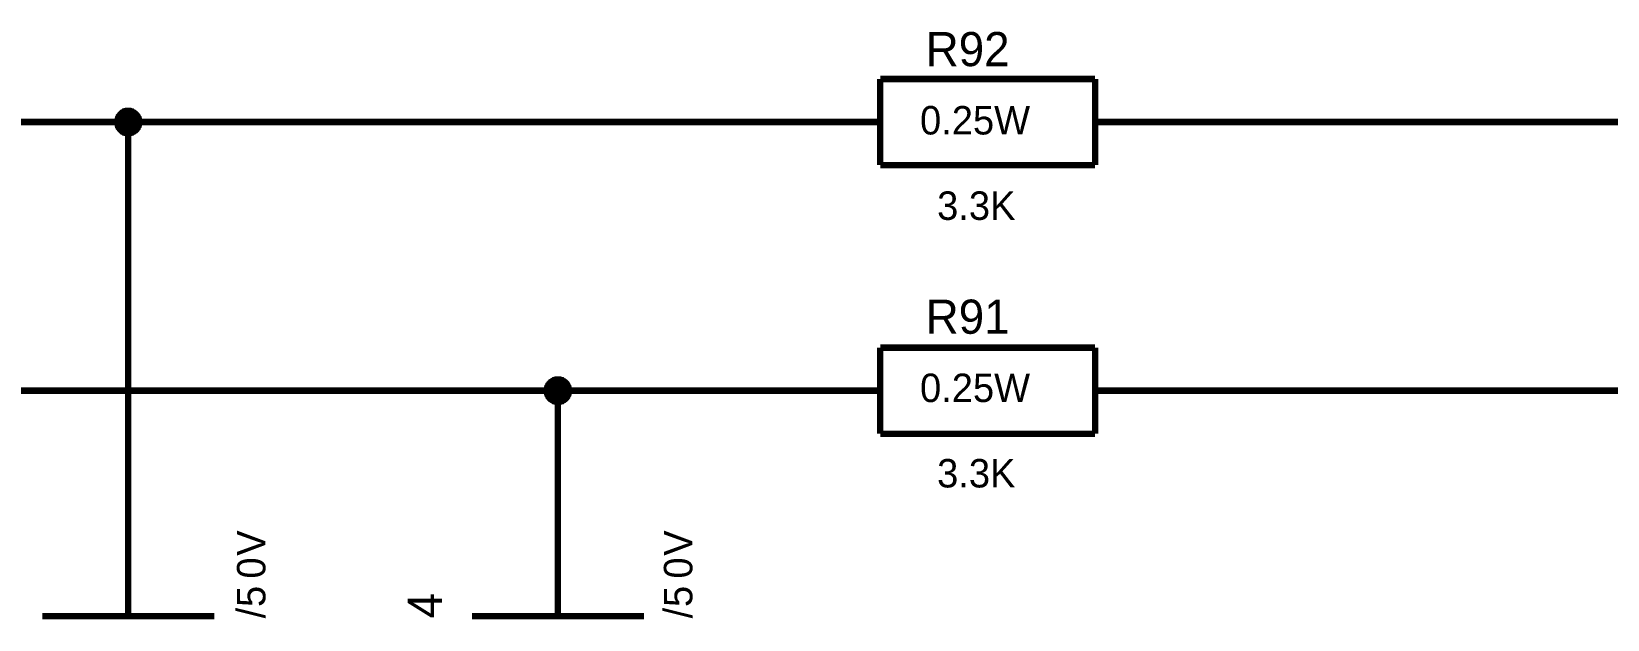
# Model space of a CAD drawing. Header units: millimetres. Extents: x 0 to 420, y 0 to 297.
# Drawn here: x 113.1 to 186.4, y 46.8 to 74.2 of the extents above; entities that cross this region are included whole.
import ezdxf

# ---------------------------------------------------------------- set-up
doc = ezdxf.new("R2010")
doc.units = ezdxf.units.MM
doc.layers.add('Sheet', color=255, linetype='Continuous')

msp = doc.modelspace()

# ---------------------------------------------------------------- linework, layer by layer
at = {"layer": 'Sheet'}
for points, const_width in [([(152.535, 71.998), (152.535, 67.991)], 0.3), ([(152.535, 71.998), (162.532, 71.998)], 0.3), ([(162.532, 71.998), (162.532, 67.991)], 0.3), ([(117.049, 69.994), (117.049, 70.027), (117.049, 70.044), (117.049, 70.077), (117.066, 70.094), (117.066, 70.127), (117.066, 70.143), (117.082, 70.177), (117.082, 70.193), (117.099, 70.21), (117.115, 70.243), (117.115, 70.259), (117.132, 70.276), (117.148, 70.292), (117.165, 70.326), (117.182, 70.342), (117.198, 70.359), (117.215, 70.375), (117.231, 70.392), (117.248, 70.408), (117.264, 70.425), (117.281, 70.425), (117.314, 70.441), (117.331, 70.458), (117.347, 70.475), (117.38, 70.475), (117.397, 70.491), (117.413, 70.491), (117.446, 70.491), (117.463, 70.508), (117.496, 70.508), (117.513, 70.508), (117.546, 70.508)], 0.3), ([(117.049, 69.994), (117.049, 70.027), (117.049, 70.044), (117.049, 70.077), (117.066, 70.094), (117.066, 70.127), (117.066, 70.143), (117.082, 70.177), (117.082, 70.193), (117.099, 70.21), (117.115, 70.243), (117.115, 70.259), (117.132, 70.276), (117.148, 70.292), (117.165, 70.326), (117.182, 70.342), (117.198, 70.359), (117.215, 70.375), (117.231, 70.392), (117.248, 70.408), (117.264, 70.425), (117.281, 70.425), (117.314, 70.441), (117.331, 70.458), (117.347, 70.475), (117.38, 70.475), (117.397, 70.491), (117.413, 70.491), (117.446, 70.491), (117.463, 70.508), (117.496, 70.508), (117.513, 70.508), (117.546, 70.508)], 0.3), ([(117.049, 69.994), (117.049, 70.027), (117.049, 70.044), (117.049, 70.077), (117.066, 70.094), (117.066, 70.127), (117.066, 70.143), (117.082, 70.177), (117.082, 70.193), (117.099, 70.21), (117.115, 70.243), (117.115, 70.259), (117.132, 70.276), (117.148, 70.292), (117.165, 70.326), (117.182, 70.342), (117.198, 70.359), (117.215, 70.375), (117.231, 70.392), (117.248, 70.408), (117.264, 70.425), (117.281, 70.425), (117.314, 70.441), (117.331, 70.458), (117.347, 70.475), (117.38, 70.475), (117.397, 70.491), (117.413, 70.491), (117.446, 70.491), (117.463, 70.508), (117.496, 70.508), (117.513, 70.508), (117.546, 70.508)], 0.3), ([(117.049, 69.994), (117.049, 70.027), (117.049, 70.044), (117.049, 70.077), (117.066, 70.094), (117.066, 70.127), (117.066, 70.143), (117.082, 70.177), (117.082, 70.193), (117.099, 70.21), (117.115, 70.243), (117.115, 70.259), (117.132, 70.276), (117.148, 70.292), (117.165, 70.326), (117.182, 70.342), (117.198, 70.359), (117.215, 70.375), (117.231, 70.392), (117.248, 70.408), (117.264, 70.425), (117.281, 70.425), (117.314, 70.441), (117.331, 70.458), (117.347, 70.475), (117.38, 70.475), (117.397, 70.491), (117.413, 70.491), (117.446, 70.491), (117.463, 70.508), (117.496, 70.508), (117.513, 70.508), (117.546, 70.508)], 0.3), ([(117.049, 69.994), (117.049, 70.027), (117.049, 70.044), (117.049, 70.077), (117.066, 70.094), (117.066, 70.127), (117.066, 70.143), (117.082, 70.177), (117.082, 70.193), (117.099, 70.21), (117.115, 70.243), (117.115, 70.259), (117.132, 70.276), (117.148, 70.292), (117.165, 70.326), (117.182, 70.342), (117.198, 70.359), (117.215, 70.375), (117.231, 70.392), (117.248, 70.408), (117.264, 70.425), (117.281, 70.425), (117.314, 70.441), (117.331, 70.458), (117.347, 70.475), (117.38, 70.475), (117.397, 70.491), (117.413, 70.491), (117.446, 70.491), (117.463, 70.508), (117.496, 70.508), (117.513, 70.508), (117.546, 70.508)], 0.0991), ([(117.049, 69.994), (117.049, 70.027), (117.049, 70.044), (117.049, 70.077), (117.066, 70.094), (117.066, 70.127), (117.066, 70.143), (117.082, 70.177), (117.082, 70.193), (117.099, 70.21), (117.115, 70.243), (117.115, 70.259), (117.132, 70.276), (117.148, 70.292), (117.165, 70.326), (117.182, 70.342), (117.198, 70.359), (117.215, 70.375), (117.231, 70.392), (117.248, 70.408), (117.264, 70.425), (117.281, 70.425), (117.314, 70.441), (117.331, 70.458), (117.347, 70.475), (117.38, 70.475), (117.397, 70.491), (117.413, 70.491), (117.446, 70.491), (117.463, 70.508), (117.496, 70.508), (117.513, 70.508), (117.546, 70.508)], 0.0991), ([(117.049, 69.994), (117.049, 70.027), (117.049, 70.044), (117.049, 70.077), (117.066, 70.094), (117.066, 70.127), (117.066, 70.143), (117.082, 70.177), (117.082, 70.193), (117.099, 70.21), (117.115, 70.243), (117.115, 70.259), (117.132, 70.276), (117.148, 70.292), (117.165, 70.326), (117.182, 70.342), (117.198, 70.359), (117.215, 70.375), (117.231, 70.392), (117.248, 70.408), (117.264, 70.425), (117.281, 70.425), (117.314, 70.441), (117.331, 70.458), (117.347, 70.475), (117.38, 70.475), (117.397, 70.491), (117.413, 70.491), (117.446, 70.491), (117.463, 70.508), (117.496, 70.508), (117.513, 70.508), (117.546, 70.508)], 0.0991), ([(117.049, 69.994), (117.049, 70.027), (117.049, 70.044), (117.049, 70.077), (117.066, 70.094), (117.066, 70.127), (117.066, 70.143), (117.082, 70.177), (117.082, 70.193), (117.099, 70.21), (117.115, 70.243), (117.115, 70.259), (117.132, 70.276), (117.148, 70.292), (117.165, 70.326), (117.182, 70.342), (117.198, 70.359), (117.215, 70.375), (117.231, 70.392), (117.248, 70.408), (117.264, 70.425), (117.281, 70.425), (117.314, 70.441), (117.331, 70.458), (117.347, 70.475), (117.38, 70.475), (117.397, 70.491), (117.413, 70.491), (117.446, 70.491), (117.463, 70.508), (117.496, 70.508), (117.513, 70.508), (117.546, 70.508)], 0.0991), ([(117.546, 70.508), (117.546, 70.508)], 0.3), ([(117.546, 70.508), (117.579, 70.508), (117.595, 70.508), (117.628, 70.508), (117.645, 70.491), (117.678, 70.491), (117.695, 70.491), (117.728, 70.475), (117.744, 70.475), (117.761, 70.458), (117.794, 70.441), (117.811, 70.425), (117.827, 70.425), (117.844, 70.408), (117.877, 70.392), (117.893, 70.375), (117.91, 70.359), (117.926, 70.342), (117.943, 70.326), (117.959, 70.292), (117.976, 70.276), (117.976, 70.259), (117.993, 70.243), (118.009, 70.21), (118.026, 70.193), (118.026, 70.177), (118.042, 70.143), (118.042, 70.127), (118.042, 70.094), (118.059, 70.077), (118.059, 70.044), (118.059, 70.027), (118.059, 69.994)], 0.3), ([(117.546, 70.508), (117.546, 70.508)], 0.3), ([(117.546, 70.508), (117.579, 70.508), (117.595, 70.508), (117.628, 70.508), (117.645, 70.491), (117.678, 70.491), (117.695, 70.491), (117.728, 70.475), (117.744, 70.475), (117.761, 70.458), (117.794, 70.441), (117.811, 70.425), (117.827, 70.425), (117.844, 70.408), (117.877, 70.392), (117.893, 70.375), (117.91, 70.359), (117.926, 70.342), (117.943, 70.326), (117.959, 70.292), (117.976, 70.276), (117.976, 70.259), (117.993, 70.243), (118.009, 70.21), (118.026, 70.193), (118.026, 70.177), (118.042, 70.143), (118.042, 70.127), (118.042, 70.094), (118.059, 70.077), (118.059, 70.044), (118.059, 70.027), (118.059, 69.994)], 0.3), ([(117.546, 70.508), (117.546, 70.508)], 0.3), ([(117.546, 70.508), (117.579, 70.508), (117.595, 70.508), (117.628, 70.508), (117.645, 70.491), (117.678, 70.491), (117.695, 70.491), (117.728, 70.475), (117.744, 70.475), (117.761, 70.458), (117.794, 70.441), (117.811, 70.425), (117.827, 70.425), (117.844, 70.408), (117.877, 70.392), (117.893, 70.375), (117.91, 70.359), (117.926, 70.342), (117.943, 70.326), (117.959, 70.292), (117.976, 70.276), (117.976, 70.259), (117.993, 70.243), (118.009, 70.21), (118.026, 70.193), (118.026, 70.177), (118.042, 70.143), (118.042, 70.127), (118.042, 70.094), (118.059, 70.077), (118.059, 70.044), (118.059, 70.027), (118.059, 69.994)], 0.3), ([(117.546, 70.508), (117.546, 70.508)], 0.3), ([(117.546, 70.508), (117.579, 70.508), (117.595, 70.508), (117.628, 70.508), (117.645, 70.491), (117.678, 70.491), (117.695, 70.491), (117.728, 70.475), (117.744, 70.475), (117.761, 70.458), (117.794, 70.441), (117.811, 70.425), (117.827, 70.425), (117.844, 70.408), (117.877, 70.392), (117.893, 70.375), (117.91, 70.359), (117.926, 70.342), (117.943, 70.326), (117.959, 70.292), (117.976, 70.276), (117.976, 70.259), (117.993, 70.243), (118.009, 70.21), (118.026, 70.193), (118.026, 70.177), (118.042, 70.143), (118.042, 70.127), (118.042, 70.094), (118.059, 70.077), (118.059, 70.044), (118.059, 70.027), (118.059, 69.994)], 0.3), ([(117.546, 70.508), (117.546, 70.508)], 0.0991), ([(117.546, 70.508), (117.579, 70.508), (117.595, 70.508), (117.628, 70.508), (117.645, 70.491), (117.678, 70.491), (117.695, 70.491), (117.728, 70.475), (117.744, 70.475), (117.761, 70.458), (117.794, 70.441), (117.811, 70.425), (117.827, 70.425), (117.844, 70.408), (117.877, 70.392), (117.893, 70.375), (117.91, 70.359), (117.926, 70.342), (117.943, 70.326), (117.959, 70.292), (117.976, 70.276), (117.976, 70.259), (117.993, 70.243), (118.009, 70.21), (118.026, 70.193), (118.026, 70.177), (118.042, 70.143), (118.042, 70.127), (118.042, 70.094), (118.059, 70.077), (118.059, 70.044), (118.059, 70.027), (118.059, 69.994)], 0.0991), ([(117.546, 70.508), (117.546, 70.508)], 0.0991), ([(117.546, 70.508), (117.579, 70.508), (117.595, 70.508), (117.628, 70.508), (117.645, 70.491), (117.678, 70.491), (117.695, 70.491), (117.728, 70.475), (117.744, 70.475), (117.761, 70.458), (117.794, 70.441), (117.811, 70.425), (117.827, 70.425), (117.844, 70.408), (117.877, 70.392), (117.893, 70.375), (117.91, 70.359), (117.926, 70.342), (117.943, 70.326), (117.959, 70.292), (117.976, 70.276), (117.976, 70.259), (117.993, 70.243), (118.009, 70.21), (118.026, 70.193), (118.026, 70.177), (118.042, 70.143), (118.042, 70.127), (118.042, 70.094), (118.059, 70.077), (118.059, 70.044), (118.059, 70.027), (118.059, 69.994)], 0.0991), ([(117.546, 70.508), (117.546, 70.508)], 0.0991), ([(117.546, 70.508), (117.579, 70.508), (117.595, 70.508), (117.628, 70.508), (117.645, 70.491), (117.678, 70.491), (117.695, 70.491), (117.728, 70.475), (117.744, 70.475), (117.761, 70.458), (117.794, 70.441), (117.811, 70.425), (117.827, 70.425), (117.844, 70.408), (117.877, 70.392), (117.893, 70.375), (117.91, 70.359), (117.926, 70.342), (117.943, 70.326), (117.959, 70.292), (117.976, 70.276), (117.976, 70.259), (117.993, 70.243), (118.009, 70.21), (118.026, 70.193), (118.026, 70.177), (118.042, 70.143), (118.042, 70.127), (118.042, 70.094), (118.059, 70.077), (118.059, 70.044), (118.059, 70.027), (118.059, 69.994)], 0.0991), ([(117.546, 70.508), (117.546, 70.508)], 0.0991), ([(117.546, 70.508), (117.579, 70.508), (117.595, 70.508), (117.628, 70.508), (117.645, 70.491), (117.678, 70.491), (117.695, 70.491), (117.728, 70.475), (117.744, 70.475), (117.761, 70.458), (117.794, 70.441), (117.811, 70.425), (117.827, 70.425), (117.844, 70.408), (117.877, 70.392), (117.893, 70.375), (117.91, 70.359), (117.926, 70.342), (117.943, 70.326), (117.959, 70.292), (117.976, 70.276), (117.976, 70.259), (117.993, 70.243), (118.009, 70.21), (118.026, 70.193), (118.026, 70.177), (118.042, 70.143), (118.042, 70.127), (118.042, 70.094), (118.059, 70.077), (118.059, 70.044), (118.059, 70.027), (118.059, 69.994)], 0.0991), ([(72.576, 69.994), (117.546, 69.994), (117.546, 49.991)], 0.3), ([(117.546, 69.481), (117.513, 69.481), (117.496, 69.481), (117.463, 69.481), (117.446, 69.498), (117.413, 69.498), (117.397, 69.498), (117.38, 69.514), (117.347, 69.514), (117.331, 69.531), (117.314, 69.547), (117.281, 69.564), (117.264, 69.564), (117.248, 69.58), (117.231, 69.597), (117.215, 69.614), (117.198, 69.63), (117.182, 69.647), (117.165, 69.663), (117.148, 69.696), (117.132, 69.713), (117.115, 69.729), (117.115, 69.746), (117.099, 69.779), (117.082, 69.796), (117.082, 69.812), (117.066, 69.845), (117.066, 69.862), (117.066, 69.895), (117.049, 69.912), (117.049, 69.945), (117.049, 69.961), (117.049, 69.994)], 0.3), ([(117.049, 69.994), (117.049, 69.994)], 0.3), ([(117.546, 69.481), (117.513, 69.481), (117.496, 69.481), (117.463, 69.481), (117.446, 69.498), (117.413, 69.498), (117.397, 69.498), (117.38, 69.514), (117.347, 69.514), (117.331, 69.531), (117.314, 69.547), (117.281, 69.564), (117.264, 69.564), (117.248, 69.58), (117.231, 69.597), (117.215, 69.614), (117.198, 69.63), (117.182, 69.647), (117.165, 69.663), (117.148, 69.696), (117.132, 69.713), (117.115, 69.729), (117.115, 69.746), (117.099, 69.779), (117.082, 69.796), (117.082, 69.812), (117.066, 69.845), (117.066, 69.862), (117.066, 69.895), (117.049, 69.912), (117.049, 69.945), (117.049, 69.961), (117.049, 69.994)], 0.3), ([(117.049, 69.994), (117.049, 69.994)], 0.3), ([(117.546, 69.481), (117.513, 69.481), (117.496, 69.481), (117.463, 69.481), (117.446, 69.498), (117.413, 69.498), (117.397, 69.498), (117.38, 69.514), (117.347, 69.514), (117.331, 69.531), (117.314, 69.547), (117.281, 69.564), (117.264, 69.564), (117.248, 69.58), (117.231, 69.597), (117.215, 69.614), (117.198, 69.63), (117.182, 69.647), (117.165, 69.663), (117.148, 69.696), (117.132, 69.713), (117.115, 69.729), (117.115, 69.746), (117.099, 69.779), (117.082, 69.796), (117.082, 69.812), (117.066, 69.845), (117.066, 69.862), (117.066, 69.895), (117.049, 69.912), (117.049, 69.945), (117.049, 69.961), (117.049, 69.994)], 0.3), ([(117.049, 69.994), (117.049, 69.994)], 0.3), ([(117.546, 69.481), (117.513, 69.481), (117.496, 69.481), (117.463, 69.481), (117.446, 69.498), (117.413, 69.498), (117.397, 69.498), (117.38, 69.514), (117.347, 69.514), (117.331, 69.531), (117.314, 69.547), (117.281, 69.564), (117.264, 69.564), (117.248, 69.58), (117.231, 69.597), (117.215, 69.614), (117.198, 69.63), (117.182, 69.647), (117.165, 69.663), (117.148, 69.696), (117.132, 69.713), (117.115, 69.729), (117.115, 69.746), (117.099, 69.779), (117.082, 69.796), (117.082, 69.812), (117.066, 69.845), (117.066, 69.862), (117.066, 69.895), (117.049, 69.912), (117.049, 69.945), (117.049, 69.961), (117.049, 69.994)], 0.3), ([(117.049, 69.994), (117.049, 69.994)], 0.3), ([(117.546, 69.481), (117.513, 69.481), (117.496, 69.481), (117.463, 69.481), (117.446, 69.498), (117.413, 69.498), (117.397, 69.498), (117.38, 69.514), (117.347, 69.514), (117.331, 69.531), (117.314, 69.547), (117.281, 69.564), (117.264, 69.564), (117.248, 69.58), (117.231, 69.597), (117.215, 69.614), (117.198, 69.63), (117.182, 69.647), (117.165, 69.663), (117.148, 69.696), (117.132, 69.713), (117.115, 69.729), (117.115, 69.746), (117.099, 69.779), (117.082, 69.796), (117.082, 69.812), (117.066, 69.845), (117.066, 69.862), (117.066, 69.895), (117.049, 69.912), (117.049, 69.945), (117.049, 69.961), (117.049, 69.994)], 0.0991), ([(117.049, 69.994), (117.049, 69.994)], 0.0991), ([(117.546, 69.481), (117.513, 69.481), (117.496, 69.481), (117.463, 69.481), (117.446, 69.498), (117.413, 69.498), (117.397, 69.498), (117.38, 69.514), (117.347, 69.514), (117.331, 69.531), (117.314, 69.547), (117.281, 69.564), (117.264, 69.564), (117.248, 69.58), (117.231, 69.597), (117.215, 69.614), (117.198, 69.63), (117.182, 69.647), (117.165, 69.663), (117.148, 69.696), (117.132, 69.713), (117.115, 69.729), (117.115, 69.746), (117.099, 69.779), (117.082, 69.796), (117.082, 69.812), (117.066, 69.845), (117.066, 69.862), (117.066, 69.895), (117.049, 69.912), (117.049, 69.945), (117.049, 69.961), (117.049, 69.994)], 0.0991), ([(117.049, 69.994), (117.049, 69.994)], 0.0991), ([(117.546, 69.481), (117.513, 69.481), (117.496, 69.481), (117.463, 69.481), (117.446, 69.498), (117.413, 69.498), (117.397, 69.498), (117.38, 69.514), (117.347, 69.514), (117.331, 69.531), (117.314, 69.547), (117.281, 69.564), (117.264, 69.564), (117.248, 69.58), (117.231, 69.597), (117.215, 69.614), (117.198, 69.63), (117.182, 69.647), (117.165, 69.663), (117.148, 69.696), (117.132, 69.713), (117.115, 69.729), (117.115, 69.746), (117.099, 69.779), (117.082, 69.796), (117.082, 69.812), (117.066, 69.845), (117.066, 69.862), (117.066, 69.895), (117.049, 69.912), (117.049, 69.945), (117.049, 69.961), (117.049, 69.994)], 0.0991), ([(117.049, 69.994), (117.049, 69.994)], 0.0991), ([(117.546, 69.481), (117.513, 69.481), (117.496, 69.481), (117.463, 69.481), (117.446, 69.498), (117.413, 69.498), (117.397, 69.498), (117.38, 69.514), (117.347, 69.514), (117.331, 69.531), (117.314, 69.547), (117.281, 69.564), (117.264, 69.564), (117.248, 69.58), (117.231, 69.597), (117.215, 69.614), (117.198, 69.63), (117.182, 69.647), (117.165, 69.663), (117.148, 69.696), (117.132, 69.713), (117.115, 69.729), (117.115, 69.746), (117.099, 69.779), (117.082, 69.796), (117.082, 69.812), (117.066, 69.845), (117.066, 69.862), (117.066, 69.895), (117.049, 69.912), (117.049, 69.945), (117.049, 69.961), (117.049, 69.994)], 0.0991), ([(117.049, 69.994), (117.049, 69.994)], 0.0991), ([(118.059, 69.994), (118.059, 69.961), (118.059, 69.945), (118.059, 69.912), (118.042, 69.895), (118.042, 69.862), (118.042, 69.845), (118.026, 69.812), (118.026, 69.796), (118.009, 69.779), (117.993, 69.746), (117.976, 69.729), (117.976, 69.713), (117.959, 69.696), (117.943, 69.663), (117.926, 69.647), (117.91, 69.63), (117.893, 69.614), (117.877, 69.597), (117.844, 69.58), (117.827, 69.564), (117.811, 69.564), (117.794, 69.547), (117.761, 69.531), (117.744, 69.514), (117.728, 69.514), (117.695, 69.498), (117.678, 69.498), (117.645, 69.498), (117.628, 69.481), (117.595, 69.481), (117.579, 69.481), (117.546, 69.481)], 0.3), ([(150.035, 69.994), (117.546, 69.994)], 0.3), ([(118.059, 69.994), (118.059, 69.961), (118.059, 69.945), (118.059, 69.912), (118.042, 69.895), (118.042, 69.862), (118.042, 69.845), (118.026, 69.812), (118.026, 69.796), (118.009, 69.779), (117.993, 69.746), (117.976, 69.729), (117.976, 69.713), (117.959, 69.696), (117.943, 69.663), (117.926, 69.647), (117.91, 69.63), (117.893, 69.614), (117.877, 69.597), (117.844, 69.58), (117.827, 69.564), (117.811, 69.564), (117.794, 69.547), (117.761, 69.531), (117.744, 69.514), (117.728, 69.514), (117.695, 69.498), (117.678, 69.498), (117.645, 69.498), (117.628, 69.481), (117.595, 69.481), (117.579, 69.481), (117.546, 69.481)], 0.3), ([(118.059, 69.994), (118.059, 69.961), (118.059, 69.945), (118.059, 69.912), (118.042, 69.895), (118.042, 69.862), (118.042, 69.845), (118.026, 69.812), (118.026, 69.796), (118.009, 69.779), (117.993, 69.746), (117.976, 69.729), (117.976, 69.713), (117.959, 69.696), (117.943, 69.663), (117.926, 69.647), (117.91, 69.63), (117.893, 69.614), (117.877, 69.597), (117.844, 69.58), (117.827, 69.564), (117.811, 69.564), (117.794, 69.547), (117.761, 69.531), (117.744, 69.514), (117.728, 69.514), (117.695, 69.498), (117.678, 69.498), (117.645, 69.498), (117.628, 69.481), (117.595, 69.481), (117.579, 69.481), (117.546, 69.481)], 0.3), ([(118.059, 69.994), (118.059, 69.961), (118.059, 69.945), (118.059, 69.912), (118.042, 69.895), (118.042, 69.862), (118.042, 69.845), (118.026, 69.812), (118.026, 69.796), (118.009, 69.779), (117.993, 69.746), (117.976, 69.729), (117.976, 69.713), (117.959, 69.696), (117.943, 69.663), (117.926, 69.647), (117.91, 69.63), (117.893, 69.614), (117.877, 69.597), (117.844, 69.58), (117.827, 69.564), (117.811, 69.564), (117.794, 69.547), (117.761, 69.531), (117.744, 69.514), (117.728, 69.514), (117.695, 69.498), (117.678, 69.498), (117.645, 69.498), (117.628, 69.481), (117.595, 69.481), (117.579, 69.481), (117.546, 69.481)], 0.3), ([(118.059, 69.994), (118.059, 69.961), (118.059, 69.945), (118.059, 69.912), (118.042, 69.895), (118.042, 69.862), (118.042, 69.845), (118.026, 69.812), (118.026, 69.796), (118.009, 69.779), (117.993, 69.746), (117.976, 69.729), (117.976, 69.713), (117.959, 69.696), (117.943, 69.663), (117.926, 69.647), (117.91, 69.63), (117.893, 69.614), (117.877, 69.597), (117.844, 69.58), (117.827, 69.564), (117.811, 69.564), (117.794, 69.547), (117.761, 69.531), (117.744, 69.514), (117.728, 69.514), (117.695, 69.498), (117.678, 69.498), (117.645, 69.498), (117.628, 69.481), (117.595, 69.481), (117.579, 69.481), (117.546, 69.481)], 0.0991), ([(118.059, 69.994), (118.059, 69.961), (118.059, 69.945), (118.059, 69.912), (118.042, 69.895), (118.042, 69.862), (118.042, 69.845), (118.026, 69.812), (118.026, 69.796), (118.009, 69.779), (117.993, 69.746), (117.976, 69.729), (117.976, 69.713), (117.959, 69.696), (117.943, 69.663), (117.926, 69.647), (117.91, 69.63), (117.893, 69.614), (117.877, 69.597), (117.844, 69.58), (117.827, 69.564), (117.811, 69.564), (117.794, 69.547), (117.761, 69.531), (117.744, 69.514), (117.728, 69.514), (117.695, 69.498), (117.678, 69.498), (117.645, 69.498), (117.628, 69.481), (117.595, 69.481), (117.579, 69.481), (117.546, 69.481)], 0.0991), ([(118.059, 69.994), (118.059, 69.961), (118.059, 69.945), (118.059, 69.912), (118.042, 69.895), (118.042, 69.862), (118.042, 69.845), (118.026, 69.812), (118.026, 69.796), (118.009, 69.779), (117.993, 69.746), (117.976, 69.729), (117.976, 69.713), (117.959, 69.696), (117.943, 69.663), (117.926, 69.647), (117.91, 69.63), (117.893, 69.614), (117.877, 69.597), (117.844, 69.58), (117.827, 69.564), (117.811, 69.564), (117.794, 69.547), (117.761, 69.531), (117.744, 69.514), (117.728, 69.514), (117.695, 69.498), (117.678, 69.498), (117.645, 69.498), (117.628, 69.481), (117.595, 69.481), (117.579, 69.481), (117.546, 69.481)], 0.0991), ([(118.059, 69.994), (118.059, 69.961), (118.059, 69.945), (118.059, 69.912), (118.042, 69.895), (118.042, 69.862), (118.042, 69.845), (118.026, 69.812), (118.026, 69.796), (118.009, 69.779), (117.993, 69.746), (117.976, 69.729), (117.976, 69.713), (117.959, 69.696), (117.943, 69.663), (117.926, 69.647), (117.91, 69.63), (117.893, 69.614), (117.877, 69.597), (117.844, 69.58), (117.827, 69.564), (117.811, 69.564), (117.794, 69.547), (117.761, 69.531), (117.744, 69.514), (117.728, 69.514), (117.695, 69.498), (117.678, 69.498), (117.645, 69.498), (117.628, 69.481), (117.595, 69.481), (117.579, 69.481), (117.546, 69.481)], 0.0991), ([(118.059, 69.994), (118.059, 69.994), (118.059, 69.994), (118.059, 69.994), (118.059, 69.994), (118.059, 69.994), (118.059, 69.994), (118.059, 69.994), (118.059, 69.994), (118.059, 69.994), (118.059, 69.994), (118.059, 69.994), (118.059, 69.994), (118.059, 69.994), (118.059, 69.994), (118.059, 69.994), (118.059, 69.994), (118.059, 69.994), (118.059, 69.994), (118.059, 69.994), (118.059, 69.994), (118.059, 69.994), (118.059, 69.994), (118.059, 69.994), (118.059, 69.994), (118.059, 69.994), (118.059, 69.994), (118.059, 69.994), (118.059, 69.994), (118.059, 69.994), (118.059, 69.994), (118.059, 69.994), (118.059, 69.994)], 0.3), ([(118.059, 69.994), (118.059, 69.994)], 0.3), ([(118.059, 69.994), (118.059, 69.994), (118.059, 69.994), (118.059, 69.994), (118.059, 69.994), (118.059, 69.994), (118.059, 69.994), (118.059, 69.994), (118.059, 69.994), (118.059, 69.994), (118.059, 69.994), (118.059, 69.994), (118.059, 69.994), (118.059, 69.994), (118.059, 69.994), (118.059, 69.994), (118.059, 69.994), (118.059, 69.994), (118.059, 69.994), (118.059, 69.994), (118.059, 69.994), (118.059, 69.994), (118.059, 69.994), (118.059, 69.994), (118.059, 69.994), (118.059, 69.994), (118.059, 69.994), (118.059, 69.994), (118.059, 69.994), (118.059, 69.994), (118.059, 69.994), (118.059, 69.994), (118.059, 69.994)], 0.3), ([(118.059, 69.994), (118.059, 69.994)], 0.3), ([(118.059, 69.994), (118.059, 69.994), (118.059, 69.994), (118.059, 69.994), (118.059, 69.994), (118.059, 69.994), (118.059, 69.994), (118.059, 69.994), (118.059, 69.994), (118.059, 69.994), (118.059, 69.994), (118.059, 69.994), (118.059, 69.994), (118.059, 69.994), (118.059, 69.994), (118.059, 69.994), (118.059, 69.994), (118.059, 69.994), (118.059, 69.994), (118.059, 69.994), (118.059, 69.994), (118.059, 69.994), (118.059, 69.994), (118.059, 69.994), (118.059, 69.994), (118.059, 69.994), (118.059, 69.994), (118.059, 69.994), (118.059, 69.994), (118.059, 69.994), (118.059, 69.994), (118.059, 69.994), (118.059, 69.994)], 0.3), ([(118.059, 69.994), (118.059, 69.994)], 0.3), ([(118.059, 69.994), (118.059, 69.994), (118.059, 69.994), (118.059, 69.994), (118.059, 69.994), (118.059, 69.994), (118.059, 69.994), (118.059, 69.994), (118.059, 69.994), (118.059, 69.994), (118.059, 69.994), (118.059, 69.994), (118.059, 69.994), (118.059, 69.994), (118.059, 69.994), (118.059, 69.994), (118.059, 69.994), (118.059, 69.994), (118.059, 69.994), (118.059, 69.994), (118.059, 69.994), (118.059, 69.994), (118.059, 69.994), (118.059, 69.994), (118.059, 69.994), (118.059, 69.994), (118.059, 69.994), (118.059, 69.994), (118.059, 69.994), (118.059, 69.994), (118.059, 69.994), (118.059, 69.994), (118.059, 69.994)], 0.3), ([(118.059, 69.994), (118.059, 69.994)], 0.3), ([(118.059, 69.994), (118.059, 69.994), (118.059, 69.994), (118.059, 69.994), (118.059, 69.994), (118.059, 69.994), (118.059, 69.994), (118.059, 69.994), (118.059, 69.994), (118.059, 69.994), (118.059, 69.994), (118.059, 69.994), (118.059, 69.994), (118.059, 69.994), (118.059, 69.994), (118.059, 69.994), (118.059, 69.994), (118.059, 69.994), (118.059, 69.994), (118.059, 69.994), (118.059, 69.994), (118.059, 69.994), (118.059, 69.994), (118.059, 69.994), (118.059, 69.994), (118.059, 69.994), (118.059, 69.994), (118.059, 69.994), (118.059, 69.994), (118.059, 69.994), (118.059, 69.994), (118.059, 69.994), (118.059, 69.994)], 0.0991), ([(118.059, 69.994), (118.059, 69.994)], 0.0991), ([(118.059, 69.994), (118.059, 69.994), (118.059, 69.994), (118.059, 69.994), (118.059, 69.994), (118.059, 69.994), (118.059, 69.994), (118.059, 69.994), (118.059, 69.994), (118.059, 69.994), (118.059, 69.994), (118.059, 69.994), (118.059, 69.994), (118.059, 69.994), (118.059, 69.994), (118.059, 69.994), (118.059, 69.994), (118.059, 69.994), (118.059, 69.994), (118.059, 69.994), (118.059, 69.994), (118.059, 69.994), (118.059, 69.994), (118.059, 69.994), (118.059, 69.994), (118.059, 69.994), (118.059, 69.994), (118.059, 69.994), (118.059, 69.994), (118.059, 69.994), (118.059, 69.994), (118.059, 69.994), (118.059, 69.994)], 0.0991), ([(118.059, 69.994), (118.059, 69.994)], 0.0991), ([(118.059, 69.994), (118.059, 69.994), (118.059, 69.994), (118.059, 69.994), (118.059, 69.994), (118.059, 69.994), (118.059, 69.994), (118.059, 69.994), (118.059, 69.994), (118.059, 69.994), (118.059, 69.994), (118.059, 69.994), (118.059, 69.994), (118.059, 69.994), (118.059, 69.994), (118.059, 69.994), (118.059, 69.994), (118.059, 69.994), (118.059, 69.994), (118.059, 69.994), (118.059, 69.994), (118.059, 69.994), (118.059, 69.994), (118.059, 69.994), (118.059, 69.994), (118.059, 69.994), (118.059, 69.994), (118.059, 69.994), (118.059, 69.994), (118.059, 69.994), (118.059, 69.994), (118.059, 69.994), (118.059, 69.994)], 0.0991), ([(118.059, 69.994), (118.059, 69.994)], 0.0991), ([(118.059, 69.994), (118.059, 69.994), (118.059, 69.994), (118.059, 69.994), (118.059, 69.994), (118.059, 69.994), (118.059, 69.994), (118.059, 69.994), (118.059, 69.994), (118.059, 69.994), (118.059, 69.994), (118.059, 69.994), (118.059, 69.994), (118.059, 69.994), (118.059, 69.994), (118.059, 69.994), (118.059, 69.994), (118.059, 69.994), (118.059, 69.994), (118.059, 69.994), (118.059, 69.994), (118.059, 69.994), (118.059, 69.994), (118.059, 69.994), (118.059, 69.994), (118.059, 69.994), (118.059, 69.994), (118.059, 69.994), (118.059, 69.994), (118.059, 69.994), (118.059, 69.994), (118.059, 69.994), (118.059, 69.994)], 0.0991), ([(118.059, 69.994), (118.059, 69.994)], 0.0991), ([(152.535, 69.994), (150.035, 69.994)], 0.3), ([(162.532, 69.994), (165.031, 69.994)], 0.3), ([(347.44, 69.994), (165.031, 69.994)], 0.3), ([(152.535, 67.991), (162.532, 67.991)], 0.3), ([(152.535, 59.496), (152.535, 55.489)], 0.3), ([(152.535, 59.496), (162.532, 59.496)], 0.3), ([(162.532, 59.496), (162.532, 55.489)], 0.3), ([(137.026, 57.492), (137.026, 57.526), (137.026, 57.542), (137.026, 57.575), (137.043, 57.592), (137.043, 57.625), (137.043, 57.641), (137.059, 57.675), (137.059, 57.691), (137.076, 57.708), (137.093, 57.741), (137.109, 57.757), (137.109, 57.774), (137.126, 57.79), (137.142, 57.824), (137.159, 57.84), (137.175, 57.857), (137.192, 57.873), (137.208, 57.89), (137.241, 57.906), (137.258, 57.923), (137.275, 57.923), (137.291, 57.94), (137.324, 57.956), (137.341, 57.973), (137.357, 57.973), (137.39, 57.989), (137.407, 57.989), (137.44, 57.989), (137.457, 58.006), (137.49, 58.006), (137.506, 58.006), (137.539, 58.006)], 0.3), ([(137.026, 57.492), (137.026, 57.526), (137.026, 57.542), (137.026, 57.575), (137.043, 57.592), (137.043, 57.625), (137.043, 57.641), (137.059, 57.675), (137.059, 57.691), (137.076, 57.708), (137.093, 57.741), (137.109, 57.757), (137.109, 57.774), (137.126, 57.79), (137.142, 57.824), (137.159, 57.84), (137.175, 57.857), (137.192, 57.873), (137.208, 57.89), (137.241, 57.906), (137.258, 57.923), (137.275, 57.923), (137.291, 57.94), (137.324, 57.956), (137.341, 57.973), (137.357, 57.973), (137.39, 57.989), (137.407, 57.989), (137.44, 57.989), (137.457, 58.006), (137.49, 58.006), (137.506, 58.006), (137.539, 58.006)], 0.3), ([(137.026, 57.492), (137.026, 57.526), (137.026, 57.542), (137.026, 57.575), (137.043, 57.592), (137.043, 57.625), (137.043, 57.641), (137.059, 57.675), (137.059, 57.691), (137.076, 57.708), (137.093, 57.741), (137.109, 57.757), (137.109, 57.774), (137.126, 57.79), (137.142, 57.824), (137.159, 57.84), (137.175, 57.857), (137.192, 57.873), (137.208, 57.89), (137.241, 57.906), (137.258, 57.923), (137.275, 57.923), (137.291, 57.94), (137.324, 57.956), (137.341, 57.973), (137.357, 57.973), (137.39, 57.989), (137.407, 57.989), (137.44, 57.989), (137.457, 58.006), (137.49, 58.006), (137.506, 58.006), (137.539, 58.006)], 0.3), ([(137.026, 57.492), (137.026, 57.526), (137.026, 57.542), (137.026, 57.575), (137.043, 57.592), (137.043, 57.625), (137.043, 57.641), (137.059, 57.675), (137.059, 57.691), (137.076, 57.708), (137.093, 57.741), (137.109, 57.757), (137.109, 57.774), (137.126, 57.79), (137.142, 57.824), (137.159, 57.84), (137.175, 57.857), (137.192, 57.873), (137.208, 57.89), (137.241, 57.906), (137.258, 57.923), (137.275, 57.923), (137.291, 57.94), (137.324, 57.956), (137.341, 57.973), (137.357, 57.973), (137.39, 57.989), (137.407, 57.989), (137.44, 57.989), (137.457, 58.006), (137.49, 58.006), (137.506, 58.006), (137.539, 58.006)], 0.3), ([(137.026, 57.492), (137.026, 57.526), (137.026, 57.542), (137.026, 57.575), (137.043, 57.592), (137.043, 57.625), (137.043, 57.641), (137.059, 57.675), (137.059, 57.691), (137.076, 57.708), (137.093, 57.741), (137.109, 57.757), (137.109, 57.774), (137.126, 57.79), (137.142, 57.824), (137.159, 57.84), (137.175, 57.857), (137.192, 57.873), (137.208, 57.89), (137.241, 57.906), (137.258, 57.923), (137.275, 57.923), (137.291, 57.94), (137.324, 57.956), (137.341, 57.973), (137.357, 57.973), (137.39, 57.989), (137.407, 57.989), (137.44, 57.989), (137.457, 58.006), (137.49, 58.006), (137.506, 58.006), (137.539, 58.006)], 0.0991), ([(137.026, 57.492), (137.026, 57.526), (137.026, 57.542), (137.026, 57.575), (137.043, 57.592), (137.043, 57.625), (137.043, 57.641), (137.059, 57.675), (137.059, 57.691), (137.076, 57.708), (137.093, 57.741), (137.109, 57.757), (137.109, 57.774), (137.126, 57.79), (137.142, 57.824), (137.159, 57.84), (137.175, 57.857), (137.192, 57.873), (137.208, 57.89), (137.241, 57.906), (137.258, 57.923), (137.275, 57.923), (137.291, 57.94), (137.324, 57.956), (137.341, 57.973), (137.357, 57.973), (137.39, 57.989), (137.407, 57.989), (137.44, 57.989), (137.457, 58.006), (137.49, 58.006), (137.506, 58.006), (137.539, 58.006)], 0.0991), ([(137.026, 57.492), (137.026, 57.526), (137.026, 57.542), (137.026, 57.575), (137.043, 57.592), (137.043, 57.625), (137.043, 57.641), (137.059, 57.675), (137.059, 57.691), (137.076, 57.708), (137.093, 57.741), (137.109, 57.757), (137.109, 57.774), (137.126, 57.79), (137.142, 57.824), (137.159, 57.84), (137.175, 57.857), (137.192, 57.873), (137.208, 57.89), (137.241, 57.906), (137.258, 57.923), (137.275, 57.923), (137.291, 57.94), (137.324, 57.956), (137.341, 57.973), (137.357, 57.973), (137.39, 57.989), (137.407, 57.989), (137.44, 57.989), (137.457, 58.006), (137.49, 58.006), (137.506, 58.006), (137.539, 58.006)], 0.0991), ([(137.026, 57.492), (137.026, 57.526), (137.026, 57.542), (137.026, 57.575), (137.043, 57.592), (137.043, 57.625), (137.043, 57.641), (137.059, 57.675), (137.059, 57.691), (137.076, 57.708), (137.093, 57.741), (137.109, 57.757), (137.109, 57.774), (137.126, 57.79), (137.142, 57.824), (137.159, 57.84), (137.175, 57.857), (137.192, 57.873), (137.208, 57.89), (137.241, 57.906), (137.258, 57.923), (137.275, 57.923), (137.291, 57.94), (137.324, 57.956), (137.341, 57.973), (137.357, 57.973), (137.39, 57.989), (137.407, 57.989), (137.44, 57.989), (137.457, 58.006), (137.49, 58.006), (137.506, 58.006), (137.539, 58.006)], 0.0991), ([(137.539, 58.006), (137.539, 58.006)], 0.3), ([(137.539, 58.006), (137.573, 58.006), (137.589, 58.006), (137.622, 58.006), (137.639, 57.989), (137.672, 57.989), (137.688, 57.989), (137.721, 57.973), (137.738, 57.973), (137.755, 57.956), (137.788, 57.94), (137.804, 57.923), (137.821, 57.923), (137.837, 57.906), (137.87, 57.89), (137.887, 57.873), (137.904, 57.857), (137.92, 57.84), (137.937, 57.824), (137.953, 57.79), (137.97, 57.774), (137.97, 57.757), (137.986, 57.741), (138.003, 57.708), (138.019, 57.691), (138.019, 57.675), (138.036, 57.641), (138.036, 57.625), (138.036, 57.592), (138.052, 57.575), (138.052, 57.542), (138.052, 57.526), (138.052, 57.492)], 0.3), ([(137.539, 58.006), (137.539, 58.006)], 0.3), ([(137.539, 58.006), (137.573, 58.006), (137.589, 58.006), (137.622, 58.006), (137.639, 57.989), (137.672, 57.989), (137.688, 57.989), (137.721, 57.973), (137.738, 57.973), (137.755, 57.956), (137.788, 57.94), (137.804, 57.923), (137.821, 57.923), (137.837, 57.906), (137.87, 57.89), (137.887, 57.873), (137.904, 57.857), (137.92, 57.84), (137.937, 57.824), (137.953, 57.79), (137.97, 57.774), (137.97, 57.757), (137.986, 57.741), (138.003, 57.708), (138.019, 57.691), (138.019, 57.675), (138.036, 57.641), (138.036, 57.625), (138.036, 57.592), (138.052, 57.575), (138.052, 57.542), (138.052, 57.526), (138.052, 57.492)], 0.3), ([(137.539, 58.006), (137.539, 58.006)], 0.3), ([(137.539, 58.006), (137.573, 58.006), (137.589, 58.006), (137.622, 58.006), (137.639, 57.989), (137.672, 57.989), (137.688, 57.989), (137.721, 57.973), (137.738, 57.973), (137.755, 57.956), (137.788, 57.94), (137.804, 57.923), (137.821, 57.923), (137.837, 57.906), (137.87, 57.89), (137.887, 57.873), (137.904, 57.857), (137.92, 57.84), (137.937, 57.824), (137.953, 57.79), (137.97, 57.774), (137.97, 57.757), (137.986, 57.741), (138.003, 57.708), (138.019, 57.691), (138.019, 57.675), (138.036, 57.641), (138.036, 57.625), (138.036, 57.592), (138.052, 57.575), (138.052, 57.542), (138.052, 57.526), (138.052, 57.492)], 0.3), ([(137.539, 58.006), (137.539, 58.006)], 0.3), ([(137.539, 58.006), (137.573, 58.006), (137.589, 58.006), (137.622, 58.006), (137.639, 57.989), (137.672, 57.989), (137.688, 57.989), (137.721, 57.973), (137.738, 57.973), (137.755, 57.956), (137.788, 57.94), (137.804, 57.923), (137.821, 57.923), (137.837, 57.906), (137.87, 57.89), (137.887, 57.873), (137.904, 57.857), (137.92, 57.84), (137.937, 57.824), (137.953, 57.79), (137.97, 57.774), (137.97, 57.757), (137.986, 57.741), (138.003, 57.708), (138.019, 57.691), (138.019, 57.675), (138.036, 57.641), (138.036, 57.625), (138.036, 57.592), (138.052, 57.575), (138.052, 57.542), (138.052, 57.526), (138.052, 57.492)], 0.3), ([(137.539, 58.006), (137.539, 58.006)], 0.0991), ([(137.539, 58.006), (137.573, 58.006), (137.589, 58.006), (137.622, 58.006), (137.639, 57.989), (137.672, 57.989), (137.688, 57.989), (137.721, 57.973), (137.738, 57.973), (137.755, 57.956), (137.788, 57.94), (137.804, 57.923), (137.821, 57.923), (137.837, 57.906), (137.87, 57.89), (137.887, 57.873), (137.904, 57.857), (137.92, 57.84), (137.937, 57.824), (137.953, 57.79), (137.97, 57.774), (137.97, 57.757), (137.986, 57.741), (138.003, 57.708), (138.019, 57.691), (138.019, 57.675), (138.036, 57.641), (138.036, 57.625), (138.036, 57.592), (138.052, 57.575), (138.052, 57.542), (138.052, 57.526), (138.052, 57.492)], 0.0991), ([(137.539, 58.006), (137.539, 58.006)], 0.0991), ([(137.539, 58.006), (137.573, 58.006), (137.589, 58.006), (137.622, 58.006), (137.639, 57.989), (137.672, 57.989), (137.688, 57.989), (137.721, 57.973), (137.738, 57.973), (137.755, 57.956), (137.788, 57.94), (137.804, 57.923), (137.821, 57.923), (137.837, 57.906), (137.87, 57.89), (137.887, 57.873), (137.904, 57.857), (137.92, 57.84), (137.937, 57.824), (137.953, 57.79), (137.97, 57.774), (137.97, 57.757), (137.986, 57.741), (138.003, 57.708), (138.019, 57.691), (138.019, 57.675), (138.036, 57.641), (138.036, 57.625), (138.036, 57.592), (138.052, 57.575), (138.052, 57.542), (138.052, 57.526), (138.052, 57.492)], 0.0991), ([(137.539, 58.006), (137.539, 58.006)], 0.0991), ([(137.539, 58.006), (137.573, 58.006), (137.589, 58.006), (137.622, 58.006), (137.639, 57.989), (137.672, 57.989), (137.688, 57.989), (137.721, 57.973), (137.738, 57.973), (137.755, 57.956), (137.788, 57.94), (137.804, 57.923), (137.821, 57.923), (137.837, 57.906), (137.87, 57.89), (137.887, 57.873), (137.904, 57.857), (137.92, 57.84), (137.937, 57.824), (137.953, 57.79), (137.97, 57.774), (137.97, 57.757), (137.986, 57.741), (138.003, 57.708), (138.019, 57.691), (138.019, 57.675), (138.036, 57.641), (138.036, 57.625), (138.036, 57.592), (138.052, 57.575), (138.052, 57.542), (138.052, 57.526), (138.052, 57.492)], 0.0991), ([(137.539, 58.006), (137.539, 58.006)], 0.0991), ([(137.539, 58.006), (137.573, 58.006), (137.589, 58.006), (137.622, 58.006), (137.639, 57.989), (137.672, 57.989), (137.688, 57.989), (137.721, 57.973), (137.738, 57.973), (137.755, 57.956), (137.788, 57.94), (137.804, 57.923), (137.821, 57.923), (137.837, 57.906), (137.87, 57.89), (137.887, 57.873), (137.904, 57.857), (137.92, 57.84), (137.937, 57.824), (137.953, 57.79), (137.97, 57.774), (137.97, 57.757), (137.986, 57.741), (138.003, 57.708), (138.019, 57.691), (138.019, 57.675), (138.036, 57.641), (138.036, 57.625), (138.036, 57.592), (138.052, 57.575), (138.052, 57.542), (138.052, 57.526), (138.052, 57.492)], 0.0991), ([(150.035, 57.492), (137.539, 57.492), (72.576, 57.492)], 0.3), ([(137.539, 56.979), (137.506, 56.979), (137.49, 56.979), (137.457, 56.979), (137.44, 56.996), (137.407, 56.996), (137.39, 56.996), (137.357, 57.012), (137.341, 57.012), (137.324, 57.029), (137.291, 57.045), (137.275, 57.062), (137.258, 57.062), (137.241, 57.078), (137.208, 57.095), (137.192, 57.112), (137.175, 57.128), (137.159, 57.145), (137.142, 57.161), (137.126, 57.194), (137.109, 57.211), (137.109, 57.227), (137.093, 57.244), (137.076, 57.277), (137.059, 57.294), (137.059, 57.31), (137.043, 57.343), (137.043, 57.36), (137.043, 57.393), (137.026, 57.41), (137.026, 57.443), (137.026, 57.459), (137.026, 57.492)], 0.3), ([(137.026, 57.492), (137.026, 57.492)], 0.3), ([(137.539, 56.979), (137.506, 56.979), (137.49, 56.979), (137.457, 56.979), (137.44, 56.996), (137.407, 56.996), (137.39, 56.996), (137.357, 57.012), (137.341, 57.012), (137.324, 57.029), (137.291, 57.045), (137.275, 57.062), (137.258, 57.062), (137.241, 57.078), (137.208, 57.095), (137.192, 57.112), (137.175, 57.128), (137.159, 57.145), (137.142, 57.161), (137.126, 57.194), (137.109, 57.211), (137.109, 57.227), (137.093, 57.244), (137.076, 57.277), (137.059, 57.294), (137.059, 57.31), (137.043, 57.343), (137.043, 57.36), (137.043, 57.393), (137.026, 57.41), (137.026, 57.443), (137.026, 57.459), (137.026, 57.492)], 0.3), ([(137.026, 57.492), (137.026, 57.492)], 0.3), ([(137.539, 56.979), (137.506, 56.979), (137.49, 56.979), (137.457, 56.979), (137.44, 56.996), (137.407, 56.996), (137.39, 56.996), (137.357, 57.012), (137.341, 57.012), (137.324, 57.029), (137.291, 57.045), (137.275, 57.062), (137.258, 57.062), (137.241, 57.078), (137.208, 57.095), (137.192, 57.112), (137.175, 57.128), (137.159, 57.145), (137.142, 57.161), (137.126, 57.194), (137.109, 57.211), (137.109, 57.227), (137.093, 57.244), (137.076, 57.277), (137.059, 57.294), (137.059, 57.31), (137.043, 57.343), (137.043, 57.36), (137.043, 57.393), (137.026, 57.41), (137.026, 57.443), (137.026, 57.459), (137.026, 57.492)], 0.3), ([(137.026, 57.492), (137.026, 57.492)], 0.3), ([(137.539, 56.979), (137.506, 56.979), (137.49, 56.979), (137.457, 56.979), (137.44, 56.996), (137.407, 56.996), (137.39, 56.996), (137.357, 57.012), (137.341, 57.012), (137.324, 57.029), (137.291, 57.045), (137.275, 57.062), (137.258, 57.062), (137.241, 57.078), (137.208, 57.095), (137.192, 57.112), (137.175, 57.128), (137.159, 57.145), (137.142, 57.161), (137.126, 57.194), (137.109, 57.211), (137.109, 57.227), (137.093, 57.244), (137.076, 57.277), (137.059, 57.294), (137.059, 57.31), (137.043, 57.343), (137.043, 57.36), (137.043, 57.393), (137.026, 57.41), (137.026, 57.443), (137.026, 57.459), (137.026, 57.492)], 0.3), ([(137.026, 57.492), (137.026, 57.492)], 0.3), ([(137.539, 56.979), (137.506, 56.979), (137.49, 56.979), (137.457, 56.979), (137.44, 56.996), (137.407, 56.996), (137.39, 56.996), (137.357, 57.012), (137.341, 57.012), (137.324, 57.029), (137.291, 57.045), (137.275, 57.062), (137.258, 57.062), (137.241, 57.078), (137.208, 57.095), (137.192, 57.112), (137.175, 57.128), (137.159, 57.145), (137.142, 57.161), (137.126, 57.194), (137.109, 57.211), (137.109, 57.227), (137.093, 57.244), (137.076, 57.277), (137.059, 57.294), (137.059, 57.31), (137.043, 57.343), (137.043, 57.36), (137.043, 57.393), (137.026, 57.41), (137.026, 57.443), (137.026, 57.459), (137.026, 57.492)], 0.0991), ([(137.026, 57.492), (137.026, 57.492)], 0.0991), ([(137.539, 56.979), (137.506, 56.979), (137.49, 56.979), (137.457, 56.979), (137.44, 56.996), (137.407, 56.996), (137.39, 56.996), (137.357, 57.012), (137.341, 57.012), (137.324, 57.029), (137.291, 57.045), (137.275, 57.062), (137.258, 57.062), (137.241, 57.078), (137.208, 57.095), (137.192, 57.112), (137.175, 57.128), (137.159, 57.145), (137.142, 57.161), (137.126, 57.194), (137.109, 57.211), (137.109, 57.227), (137.093, 57.244), (137.076, 57.277), (137.059, 57.294), (137.059, 57.31), (137.043, 57.343), (137.043, 57.36), (137.043, 57.393), (137.026, 57.41), (137.026, 57.443), (137.026, 57.459), (137.026, 57.492)], 0.0991), ([(137.026, 57.492), (137.026, 57.492)], 0.0991), ([(137.539, 56.979), (137.506, 56.979), (137.49, 56.979), (137.457, 56.979), (137.44, 56.996), (137.407, 56.996), (137.39, 56.996), (137.357, 57.012), (137.341, 57.012), (137.324, 57.029), (137.291, 57.045), (137.275, 57.062), (137.258, 57.062), (137.241, 57.078), (137.208, 57.095), (137.192, 57.112), (137.175, 57.128), (137.159, 57.145), (137.142, 57.161), (137.126, 57.194), (137.109, 57.211), (137.109, 57.227), (137.093, 57.244), (137.076, 57.277), (137.059, 57.294), (137.059, 57.31), (137.043, 57.343), (137.043, 57.36), (137.043, 57.393), (137.026, 57.41), (137.026, 57.443), (137.026, 57.459), (137.026, 57.492)], 0.0991), ([(137.026, 57.492), (137.026, 57.492)], 0.0991), ([(137.539, 56.979), (137.506, 56.979), (137.49, 56.979), (137.457, 56.979), (137.44, 56.996), (137.407, 56.996), (137.39, 56.996), (137.357, 57.012), (137.341, 57.012), (137.324, 57.029), (137.291, 57.045), (137.275, 57.062), (137.258, 57.062), (137.241, 57.078), (137.208, 57.095), (137.192, 57.112), (137.175, 57.128), (137.159, 57.145), (137.142, 57.161), (137.126, 57.194), (137.109, 57.211), (137.109, 57.227), (137.093, 57.244), (137.076, 57.277), (137.059, 57.294), (137.059, 57.31), (137.043, 57.343), (137.043, 57.36), (137.043, 57.393), (137.026, 57.41), (137.026, 57.443), (137.026, 57.459), (137.026, 57.492)], 0.0991), ([(137.026, 57.492), (137.026, 57.492)], 0.0991), ([(138.052, 57.492), (138.052, 57.459), (138.052, 57.443), (138.052, 57.41), (138.036, 57.393), (138.036, 57.36), (138.036, 57.343), (138.019, 57.31), (138.019, 57.294), (138.003, 57.277), (137.986, 57.244), (137.97, 57.227), (137.97, 57.211), (137.953, 57.194), (137.937, 57.161), (137.92, 57.145), (137.904, 57.128), (137.887, 57.112), (137.87, 57.095), (137.837, 57.078), (137.821, 57.062), (137.804, 57.062), (137.788, 57.045), (137.755, 57.029), (137.738, 57.012), (137.721, 57.012), (137.688, 56.996), (137.672, 56.996), (137.639, 56.996), (137.622, 56.979), (137.589, 56.979), (137.573, 56.979), (137.539, 56.979)], 0.3), ([(137.539, 49.991), (137.539, 57.492)], 0.3), ([(138.052, 57.492), (138.052, 57.459), (138.052, 57.443), (138.052, 57.41), (138.036, 57.393), (138.036, 57.36), (138.036, 57.343), (138.019, 57.31), (138.019, 57.294), (138.003, 57.277), (137.986, 57.244), (137.97, 57.227), (137.97, 57.211), (137.953, 57.194), (137.937, 57.161), (137.92, 57.145), (137.904, 57.128), (137.887, 57.112), (137.87, 57.095), (137.837, 57.078), (137.821, 57.062), (137.804, 57.062), (137.788, 57.045), (137.755, 57.029), (137.738, 57.012), (137.721, 57.012), (137.688, 56.996), (137.672, 56.996), (137.639, 56.996), (137.622, 56.979), (137.589, 56.979), (137.573, 56.979), (137.539, 56.979)], 0.3), ([(138.052, 57.492), (138.052, 57.459), (138.052, 57.443), (138.052, 57.41), (138.036, 57.393), (138.036, 57.36), (138.036, 57.343), (138.019, 57.31), (138.019, 57.294), (138.003, 57.277), (137.986, 57.244), (137.97, 57.227), (137.97, 57.211), (137.953, 57.194), (137.937, 57.161), (137.92, 57.145), (137.904, 57.128), (137.887, 57.112), (137.87, 57.095), (137.837, 57.078), (137.821, 57.062), (137.804, 57.062), (137.788, 57.045), (137.755, 57.029), (137.738, 57.012), (137.721, 57.012), (137.688, 56.996), (137.672, 56.996), (137.639, 56.996), (137.622, 56.979), (137.589, 56.979), (137.573, 56.979), (137.539, 56.979)], 0.3), ([(138.052, 57.492), (138.052, 57.459), (138.052, 57.443), (138.052, 57.41), (138.036, 57.393), (138.036, 57.36), (138.036, 57.343), (138.019, 57.31), (138.019, 57.294), (138.003, 57.277), (137.986, 57.244), (137.97, 57.227), (137.97, 57.211), (137.953, 57.194), (137.937, 57.161), (137.92, 57.145), (137.904, 57.128), (137.887, 57.112), (137.87, 57.095), (137.837, 57.078), (137.821, 57.062), (137.804, 57.062), (137.788, 57.045), (137.755, 57.029), (137.738, 57.012), (137.721, 57.012), (137.688, 56.996), (137.672, 56.996), (137.639, 56.996), (137.622, 56.979), (137.589, 56.979), (137.573, 56.979), (137.539, 56.979)], 0.3), ([(138.052, 57.492), (138.052, 57.459), (138.052, 57.443), (138.052, 57.41), (138.036, 57.393), (138.036, 57.36), (138.036, 57.343), (138.019, 57.31), (138.019, 57.294), (138.003, 57.277), (137.986, 57.244), (137.97, 57.227), (137.97, 57.211), (137.953, 57.194), (137.937, 57.161), (137.92, 57.145), (137.904, 57.128), (137.887, 57.112), (137.87, 57.095), (137.837, 57.078), (137.821, 57.062), (137.804, 57.062), (137.788, 57.045), (137.755, 57.029), (137.738, 57.012), (137.721, 57.012), (137.688, 56.996), (137.672, 56.996), (137.639, 56.996), (137.622, 56.979), (137.589, 56.979), (137.573, 56.979), (137.539, 56.979)], 0.0991), ([(138.052, 57.492), (138.052, 57.459), (138.052, 57.443), (138.052, 57.41), (138.036, 57.393), (138.036, 57.36), (138.036, 57.343), (138.019, 57.31), (138.019, 57.294), (138.003, 57.277), (137.986, 57.244), (137.97, 57.227), (137.97, 57.211), (137.953, 57.194), (137.937, 57.161), (137.92, 57.145), (137.904, 57.128), (137.887, 57.112), (137.87, 57.095), (137.837, 57.078), (137.821, 57.062), (137.804, 57.062), (137.788, 57.045), (137.755, 57.029), (137.738, 57.012), (137.721, 57.012), (137.688, 56.996), (137.672, 56.996), (137.639, 56.996), (137.622, 56.979), (137.589, 56.979), (137.573, 56.979), (137.539, 56.979)], 0.0991), ([(138.052, 57.492), (138.052, 57.459), (138.052, 57.443), (138.052, 57.41), (138.036, 57.393), (138.036, 57.36), (138.036, 57.343), (138.019, 57.31), (138.019, 57.294), (138.003, 57.277), (137.986, 57.244), (137.97, 57.227), (137.97, 57.211), (137.953, 57.194), (137.937, 57.161), (137.92, 57.145), (137.904, 57.128), (137.887, 57.112), (137.87, 57.095), (137.837, 57.078), (137.821, 57.062), (137.804, 57.062), (137.788, 57.045), (137.755, 57.029), (137.738, 57.012), (137.721, 57.012), (137.688, 56.996), (137.672, 56.996), (137.639, 56.996), (137.622, 56.979), (137.589, 56.979), (137.573, 56.979), (137.539, 56.979)], 0.0991), ([(138.052, 57.492), (138.052, 57.459), (138.052, 57.443), (138.052, 57.41), (138.036, 57.393), (138.036, 57.36), (138.036, 57.343), (138.019, 57.31), (138.019, 57.294), (138.003, 57.277), (137.986, 57.244), (137.97, 57.227), (137.97, 57.211), (137.953, 57.194), (137.937, 57.161), (137.92, 57.145), (137.904, 57.128), (137.887, 57.112), (137.87, 57.095), (137.837, 57.078), (137.821, 57.062), (137.804, 57.062), (137.788, 57.045), (137.755, 57.029), (137.738, 57.012), (137.721, 57.012), (137.688, 56.996), (137.672, 56.996), (137.639, 56.996), (137.622, 56.979), (137.589, 56.979), (137.573, 56.979), (137.539, 56.979)], 0.0991), ([(138.052, 57.492), (138.052, 57.492), (138.052, 57.492), (138.052, 57.492), (138.052, 57.492), (138.052, 57.492), (138.052, 57.492), (138.052, 57.492), (138.052, 57.492), (138.052, 57.492), (138.052, 57.492), (138.052, 57.492), (138.052, 57.492), (138.052, 57.492), (138.052, 57.492), (138.052, 57.492), (138.052, 57.492), (138.052, 57.492), (138.052, 57.492), (138.052, 57.492), (138.052, 57.492), (138.052, 57.492), (138.052, 57.492), (138.052, 57.492), (138.052, 57.492), (138.052, 57.492), (138.052, 57.492), (138.052, 57.492), (138.052, 57.492), (138.052, 57.492), (138.052, 57.492), (138.052, 57.492), (138.052, 57.492)], 0.3), ([(138.052, 57.492), (138.052, 57.492)], 0.3), ([(138.052, 57.492), (138.052, 57.492), (138.052, 57.492), (138.052, 57.492), (138.052, 57.492), (138.052, 57.492), (138.052, 57.492), (138.052, 57.492), (138.052, 57.492), (138.052, 57.492), (138.052, 57.492), (138.052, 57.492), (138.052, 57.492), (138.052, 57.492), (138.052, 57.492), (138.052, 57.492), (138.052, 57.492), (138.052, 57.492), (138.052, 57.492), (138.052, 57.492), (138.052, 57.492), (138.052, 57.492), (138.052, 57.492), (138.052, 57.492), (138.052, 57.492), (138.052, 57.492), (138.052, 57.492), (138.052, 57.492), (138.052, 57.492), (138.052, 57.492), (138.052, 57.492), (138.052, 57.492), (138.052, 57.492)], 0.3), ([(138.052, 57.492), (138.052, 57.492)], 0.3), ([(138.052, 57.492), (138.052, 57.492), (138.052, 57.492), (138.052, 57.492), (138.052, 57.492), (138.052, 57.492), (138.052, 57.492), (138.052, 57.492), (138.052, 57.492), (138.052, 57.492), (138.052, 57.492), (138.052, 57.492), (138.052, 57.492), (138.052, 57.492), (138.052, 57.492), (138.052, 57.492), (138.052, 57.492), (138.052, 57.492), (138.052, 57.492), (138.052, 57.492), (138.052, 57.492), (138.052, 57.492), (138.052, 57.492), (138.052, 57.492), (138.052, 57.492), (138.052, 57.492), (138.052, 57.492), (138.052, 57.492), (138.052, 57.492), (138.052, 57.492), (138.052, 57.492), (138.052, 57.492), (138.052, 57.492)], 0.3), ([(138.052, 57.492), (138.052, 57.492)], 0.3), ([(138.052, 57.492), (138.052, 57.492), (138.052, 57.492), (138.052, 57.492), (138.052, 57.492), (138.052, 57.492), (138.052, 57.492), (138.052, 57.492), (138.052, 57.492), (138.052, 57.492), (138.052, 57.492), (138.052, 57.492), (138.052, 57.492), (138.052, 57.492), (138.052, 57.492), (138.052, 57.492), (138.052, 57.492), (138.052, 57.492), (138.052, 57.492), (138.052, 57.492), (138.052, 57.492), (138.052, 57.492), (138.052, 57.492), (138.052, 57.492), (138.052, 57.492), (138.052, 57.492), (138.052, 57.492), (138.052, 57.492), (138.052, 57.492), (138.052, 57.492), (138.052, 57.492), (138.052, 57.492), (138.052, 57.492)], 0.3), ([(138.052, 57.492), (138.052, 57.492)], 0.3), ([(138.052, 57.492), (138.052, 57.492), (138.052, 57.492), (138.052, 57.492), (138.052, 57.492), (138.052, 57.492), (138.052, 57.492), (138.052, 57.492), (138.052, 57.492), (138.052, 57.492), (138.052, 57.492), (138.052, 57.492), (138.052, 57.492), (138.052, 57.492), (138.052, 57.492), (138.052, 57.492), (138.052, 57.492), (138.052, 57.492), (138.052, 57.492), (138.052, 57.492), (138.052, 57.492), (138.052, 57.492), (138.052, 57.492), (138.052, 57.492), (138.052, 57.492), (138.052, 57.492), (138.052, 57.492), (138.052, 57.492), (138.052, 57.492), (138.052, 57.492), (138.052, 57.492), (138.052, 57.492), (138.052, 57.492)], 0.0991), ([(138.052, 57.492), (138.052, 57.492)], 0.0991), ([(138.052, 57.492), (138.052, 57.492), (138.052, 57.492), (138.052, 57.492), (138.052, 57.492), (138.052, 57.492), (138.052, 57.492), (138.052, 57.492), (138.052, 57.492), (138.052, 57.492), (138.052, 57.492), (138.052, 57.492), (138.052, 57.492), (138.052, 57.492), (138.052, 57.492), (138.052, 57.492), (138.052, 57.492), (138.052, 57.492), (138.052, 57.492), (138.052, 57.492), (138.052, 57.492), (138.052, 57.492), (138.052, 57.492), (138.052, 57.492), (138.052, 57.492), (138.052, 57.492), (138.052, 57.492), (138.052, 57.492), (138.052, 57.492), (138.052, 57.492), (138.052, 57.492), (138.052, 57.492), (138.052, 57.492)], 0.0991), ([(138.052, 57.492), (138.052, 57.492)], 0.0991), ([(138.052, 57.492), (138.052, 57.492), (138.052, 57.492), (138.052, 57.492), (138.052, 57.492), (138.052, 57.492), (138.052, 57.492), (138.052, 57.492), (138.052, 57.492), (138.052, 57.492), (138.052, 57.492), (138.052, 57.492), (138.052, 57.492), (138.052, 57.492), (138.052, 57.492), (138.052, 57.492), (138.052, 57.492), (138.052, 57.492), (138.052, 57.492), (138.052, 57.492), (138.052, 57.492), (138.052, 57.492), (138.052, 57.492), (138.052, 57.492), (138.052, 57.492), (138.052, 57.492), (138.052, 57.492), (138.052, 57.492), (138.052, 57.492), (138.052, 57.492), (138.052, 57.492), (138.052, 57.492), (138.052, 57.492)], 0.0991), ([(138.052, 57.492), (138.052, 57.492)], 0.0991), ([(138.052, 57.492), (138.052, 57.492), (138.052, 57.492), (138.052, 57.492), (138.052, 57.492), (138.052, 57.492), (138.052, 57.492), (138.052, 57.492), (138.052, 57.492), (138.052, 57.492), (138.052, 57.492), (138.052, 57.492), (138.052, 57.492), (138.052, 57.492), (138.052, 57.492), (138.052, 57.492), (138.052, 57.492), (138.052, 57.492), (138.052, 57.492), (138.052, 57.492), (138.052, 57.492), (138.052, 57.492), (138.052, 57.492), (138.052, 57.492), (138.052, 57.492), (138.052, 57.492), (138.052, 57.492), (138.052, 57.492), (138.052, 57.492), (138.052, 57.492), (138.052, 57.492), (138.052, 57.492), (138.052, 57.492)], 0.0991), ([(138.052, 57.492), (138.052, 57.492)], 0.0991), ([(152.535, 57.492), (150.035, 57.492)], 0.3), ([(162.532, 57.492), (165.031, 57.492)], 0.3), ([(347.44, 57.492), (165.031, 57.492)], 0.3), ([(152.535, 55.489), (162.532, 55.489)], 0.3), ([(117.546, 46.994), (117.546, 49.991)], 0.3), ([(137.539, 46.994), (137.539, 49.991)], 0.3), ([(113.557, 46.994), (121.551, 46.994)], 0.3), ([(133.551, 46.994), (141.545, 46.994)], 0.3)]:
    msp.add_lwpolyline(points, dxfattribs=dict(at, const_width=const_width))
at = {"layer": 'Sheet', "const_width": 0.508}
for points in [[(117.246, 70, 1), (117.754, 70, 1)], [(137.246, 57.5, 1), (137.754, 57.5, 1)]]:
    msp.add_lwpolyline(points, format="xyb", close=True, dxfattribs=at)

# ---------------------------------------------------------------- texts
at = {"layer": 'Sheet'}
for s, height, p in [('R92', 1.5897, (154.653, 72.594)), ('0.25W', 1.3247, (154.388, 69.415)), ('3.3K', 1.3247, (155.183, 65.441)), ('R91', 1.5897, (154.653, 60.142)), ('0.25W', 1.3247, (154.388, 56.963)), ('3.3K', 1.3247, (155.183, 52.988))]:
    msp.add_text(s, height=height, dxfattribs=at).set_placement(p)
for s, height, p in [('V', 1.325, (123.934, 49.809)), ('V', 1.325, (143.796, 49.809)), ('0', 1.325, (123.934, 48.749)), ('0', 1.325, (143.796, 48.749)), ('5', 1.325, (123.934, 47.425)), ('4', 1.59, (132.144, 46.895)), ('5', 1.325, (143.796, 47.425)), ('/', 1.325, (123.934, 46.895)), ('/', 1.325, (143.796, 46.895))]:
    msp.add_text(s, height=height, rotation=90, dxfattribs=at).set_placement(p)

doc.saveas('drawing.dxf')
